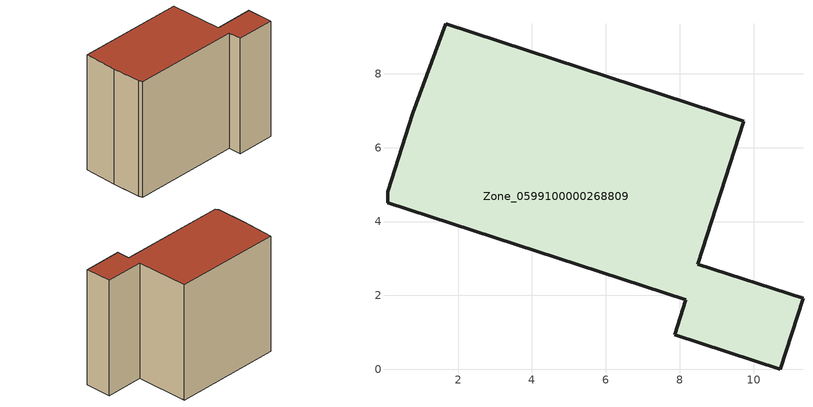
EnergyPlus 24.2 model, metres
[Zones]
Zone_0599100000268809
 floor ground (C_G): 8.49,2.84 11.34,1.92 10.72,0 7.86,0.93 8.17,1.88 0.09,4.51 0.09,4.81 0.77,6.93 1.67,9.36 9.74,6.72 z0
 wall outside (C_F): 7.86,0.93 10.72,0 11.34,1.92 8.49,2.84 9.74,6.72 1.67,9.36 0.77,6.93 0.09,4.81 0.09,4.51 8.17,1.88 7.86,0.93 z0:9.04
 roof outside (C_R): 0.09,4.81 0.09,4.51 8.17,1.88 7.86,0.93 10.72,0 11.34,1.92 8.49,2.84 9.74,6.72 1.67,9.36 0.77,6.93 z9.04
[BUILDING]
Pand.0599100000268809: North Axis=0; Terrain=City; Loads Convergence Tolerance Value=0.04; Temperature Convergence Tolerance Value=0.4; Solar Distribution=FullExterior; Maximum Number of Warmup Days=25; Minimum Number of Warmup Days=1
[Site:Location]
Rotterdam.The.Hague.AP_ZH_NLD Design_Conditions: Latitude=51.96; Longitude=4.45; Time Zone=1; Elevation=-4.5
[SITE:GROUNDTEMPERATURE:BUILDINGSURFACE]
18, 18, 18, 18, 18, 18, 18, 18, 18, 18, 18, 18
[MATERIAL] Thermal Absorptance=0.9; Solar Absorptance=0.7; Visible Absorptance=0.7
Name | Roughness | Thickness | Conductivity | Density | Specific Heat
G.TI.1975-1991 | MediumSmooth | 0.15 | 0.288461 | 540 | 1210
F.TI.1975-1991 | Rough | 0.3 | 0.230769 | 1920 | 840
R.TI.1975-1991 | MediumRough | 0.2 | 0.153846 | 1500 | 1000
[CONSTRUCTION]
C_G: G.TI.1975-1991
C_F: F.TI.1975-1991
C_R: R.TI.1975-1991
[ZONE]
Zone_0599100000268809: Type=1; Multiplier=1; Ceiling Height=Autocalculate; Volume=Autocalculate; Floor Area=autocalculate; Part of Total Floor Area=Yes
[ZONEINFILTRATION:DESIGNFLOWRATE]
Infil_Zone_0599100000268809: Zone or ZoneList or Space or SpaceList=Zone_0599100000268809; Schedule=AlwaysOn; Design Flow Rate Calculation Method=Flow/Area; Flow Rate per Floor Area=0.003; Constant Term Coefficient=1; Temperature Term Coefficient=0; Velocity Term Coefficient=0; Velocity Squared Term Coefficient=0
[HVACTEMPLATE:ZONE:IDEALLOADSAIRSYSTEM]
Zone_0599100000268809: Maximum Heating Supply Air Temperature=50; Minimum Cooling Supply Air Temperature=13; Maximum Heating Supply Air Humidity Ratio=0.0156; Minimum Cooling Supply Air Humidity Ratio=0.0077; Heating Limit=NoLimit; Cooling Limit=NoLimit; Dehumidification Control Type=ConstantSensibleHeatRatio; Cooling Sensible Heat Ratio=0.7; Dehumidification Setpoint=60; Humidification Control Type=None; Humidification Setpoint=30; Outdoor Air Method=None; Outdoor Air Flow Rate per Person=0.00944; Outdoor Air Flow Rate per Zone Floor Area=0; Outdoor Air Flow Rate per Zone=0; Demand Controlled Ventilation Type=None; Outdoor Air Economizer Type=NoEconomizer; Heat Recovery Type=None; Sensible Heat Recovery Effectiveness=0.7; Latent Heat Recovery Effectiveness=0.65
[ZONECONTROL:THERMOSTAT]
ThermostatControl_Zone_0599100000268809: Zone or ZoneList=Zone_0599100000268809; Control Type Schedule=DualSetpointControlType; Control 1=Thermostat_Zone_0599100000268809; Temperature Difference Between Cutout And Setpoint=0
[THERMOSTATSETPOINT:DUALSETPOINT]
Thermostat_Zone_0599100000268809: Heating Setpoint Temperature Schedule=HeatingSetpoint_Zone_0599100000268809; Cooling Setpoint Temperature Schedule=CoolingSetpoint_Zone_0599100000268809
[SCHEDULE:COMPACT]
HeatingSetpoint_Zone_0599100000268809: Through: 12/31, For: AllDays, Until: 24:00, 21
CoolingSetpoint_Zone_0599100000268809: Through: 12/31, For: AllDays, Until: 24:00, 24
DualSetpointControlType: Through: 12/31, For: AllDays, Until: 24:00, 4
AlwaysOn: Through: 12/31, For: AllDays, Until: 24:00, 1
